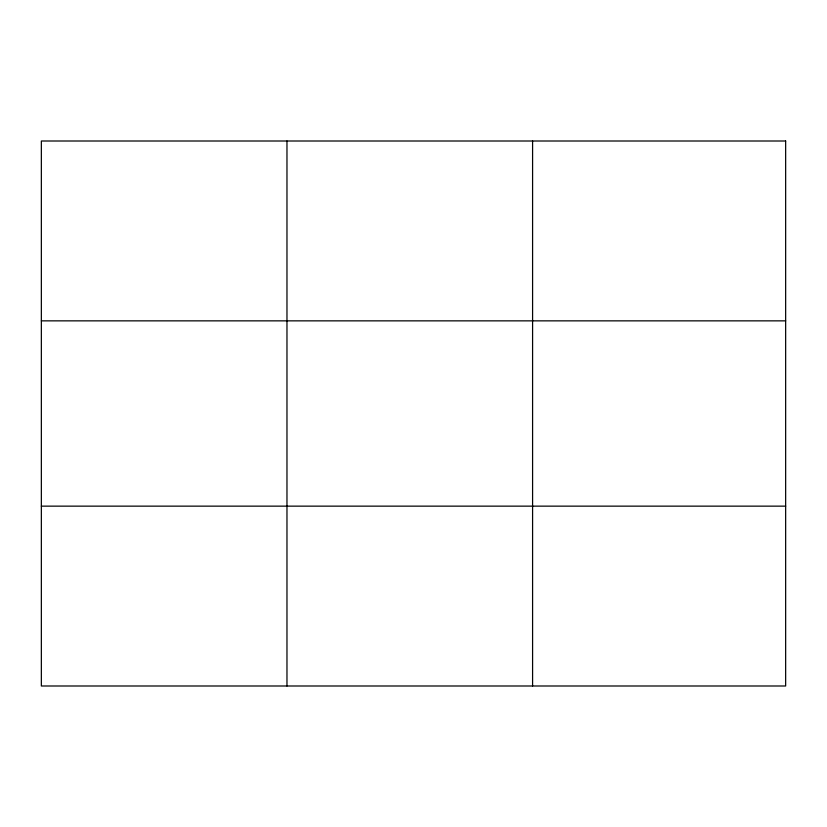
<?xml version="1.0" encoding="UTF-8"?>
<svg xmlns="http://www.w3.org/2000/svg" width="827" height="827" viewBox="0 0 827 827"><rect width="100%" height="100%" fill="white"/><g stroke="black" fill="none" stroke-linecap="round" stroke-linejoin="round"><path stroke-width="1.24" d="M286.969 141.004L286.969 685.996M532.588 141.004L532.588 685.996M41.35 320.855L785.65 320.855M41.35 506.145L785.65 506.145M785.65 141.004L785.65 685.996L41.35 685.996L41.35 141.004L785.65 141.004"/></g></svg>
